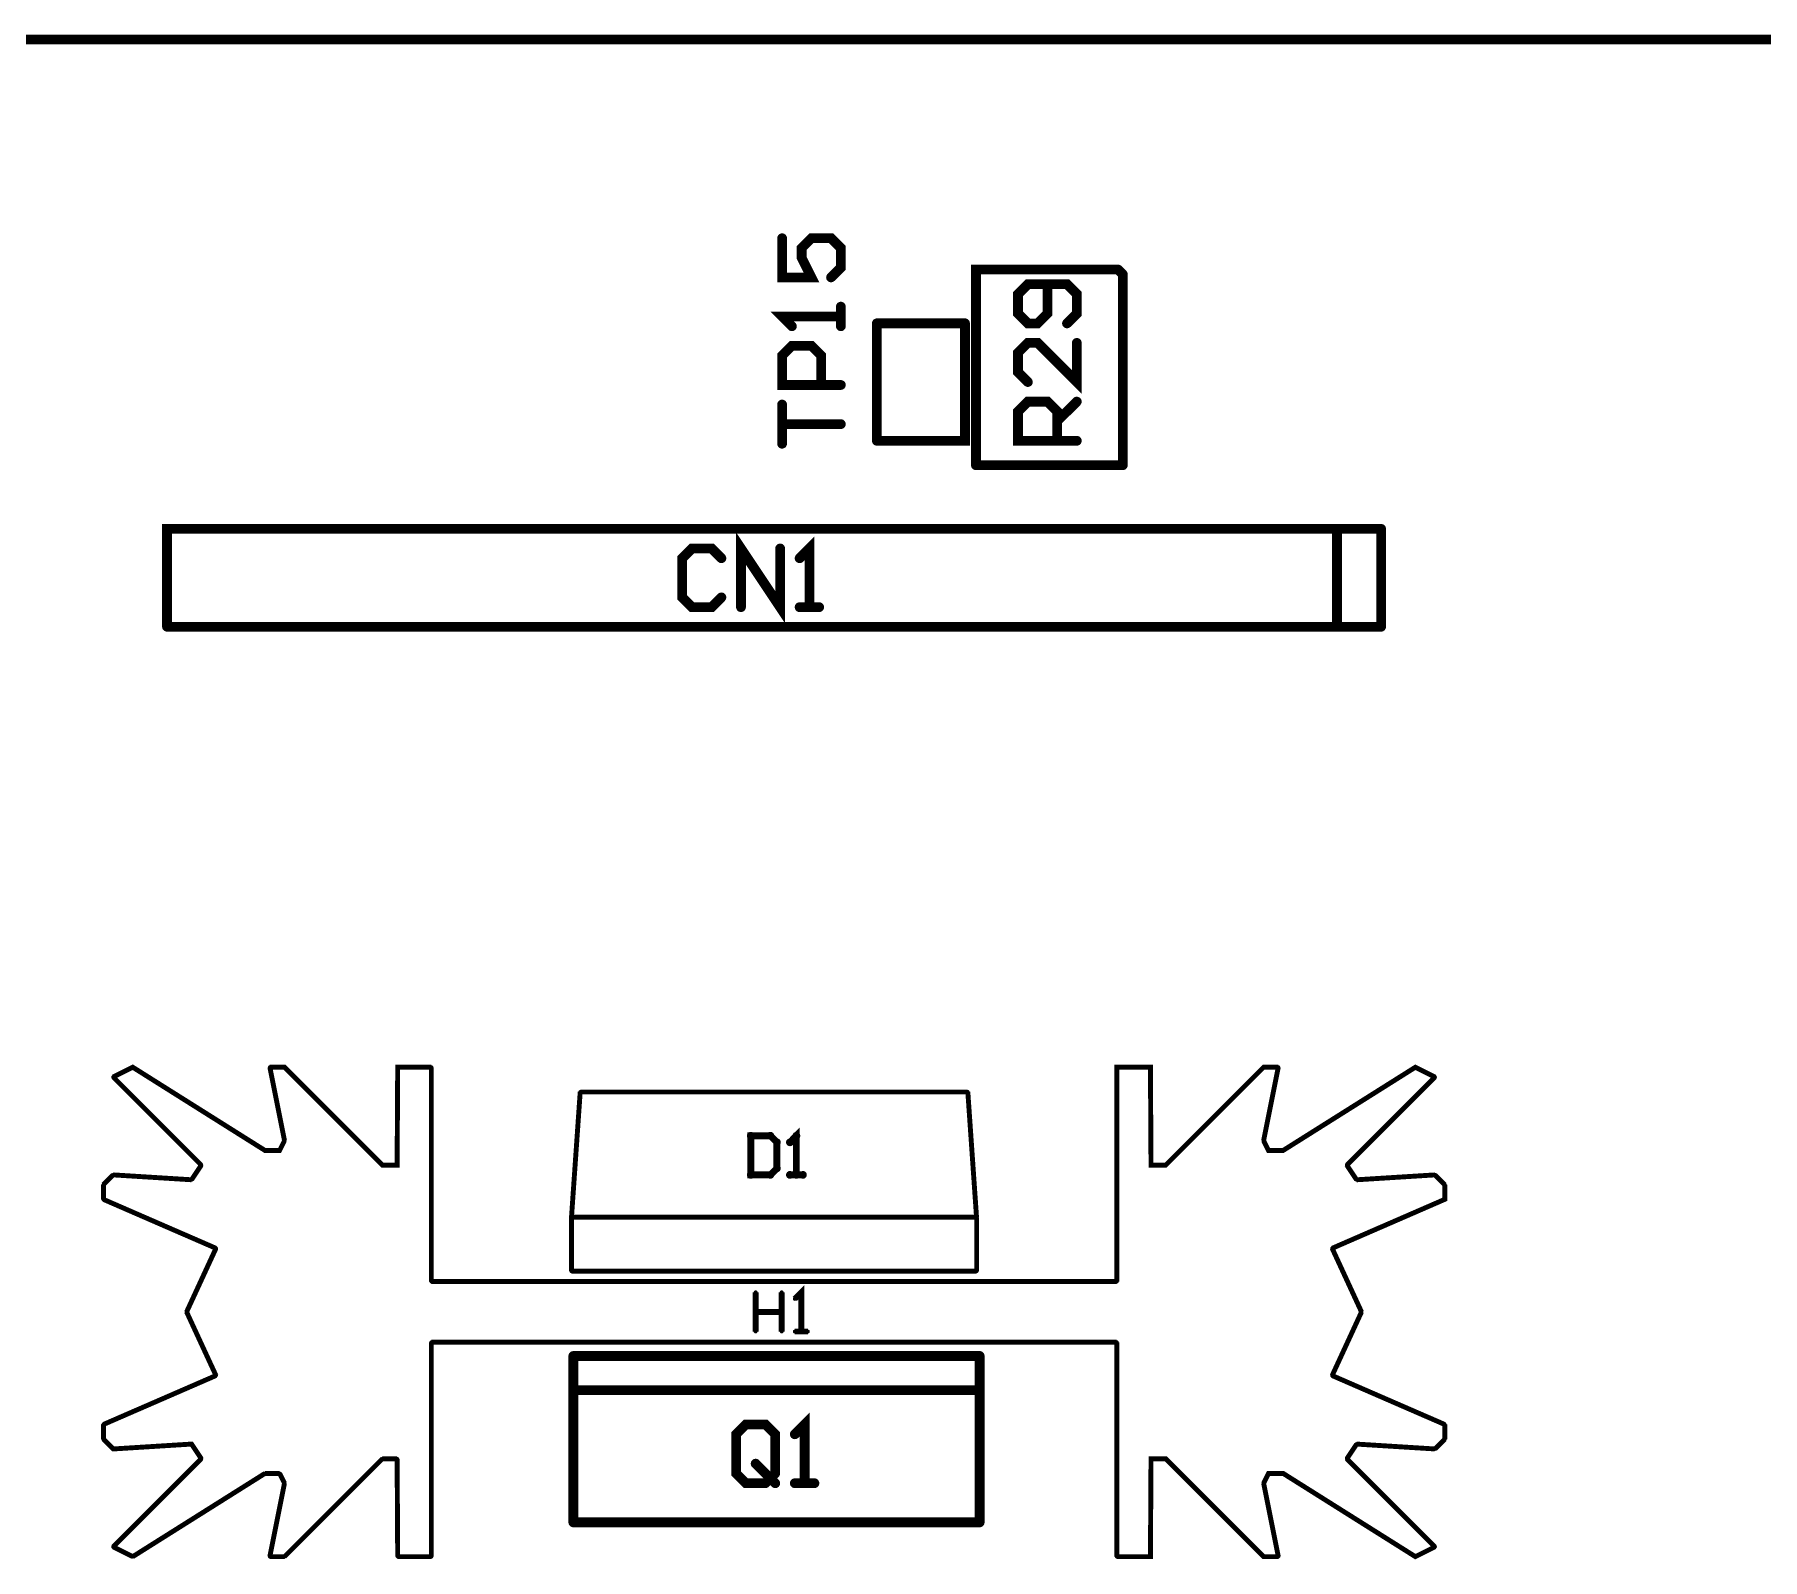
# Model space of a CAD drawing. Extents: x -4.2 to 14.8, y -3.5 to 8.8.
# Drawn here: x 0.003009 to 0.004773, y 0.005647 to 0.007205 of the extents above; entities that cross this region are included whole.
import ezdxf

# ---------------------------------------------------------------- set-up
doc = ezdxf.new("R2010")
doc.units = 0
doc.layers.add('2D_LINE_00', color=1, linetype='CONTINUOUS')

# ---------------------------------------------------------------- blocks, each defined once
blk = doc.blocks.new('SMOOTH_0$00001')
at = {"const_width": 0.00000499}
blk.add_lwpolyline([(-0.0000025, 0, 1), (0.0000025, 0, 1)], format="xyb", close=True, dxfattribs=at)
blk = doc.blocks.new('DRAWING_78')
at = {"layer": '2D_LINE_00', "const_width": 0.00001}
blk.add_lwpolyline([(0, 0), (0, 0.00017)], dxfattribs=at)
at = {"layer": '2D_LINE_00'}
for p in [(0, 0.00017), (0, 0)]:
    blk.add_blockref('SMOOTH_0$00001', p, dxfattribs=at)
blk = doc.blocks.new('DRAWING_79')
at = {"layer": '2D_LINE_00', "const_width": 0.00001}
blk.add_lwpolyline([(0, 0), (0.000415, 0)], dxfattribs=at)
at = {"layer": '2D_LINE_00'}
for p in [(0, 0), (0.000415, 0)]:
    blk.add_blockref('SMOOTH_0$00001', p, dxfattribs=at)
blk = doc.blocks.new('DRAWING_80')
at = {"layer": '2D_LINE_00', "const_width": 0.00001}
blk.add_lwpolyline([(0, 0), (0, 0.00017)], dxfattribs=at)
at = {"layer": '2D_LINE_00'}
for p in [(0, 0.00017), (0, 0)]:
    blk.add_blockref('SMOOTH_0$00001', p, dxfattribs=at)
blk = doc.blocks.new('DRAWING_81')
at = {"layer": '2D_LINE_00', "const_width": 0.00001}
blk.add_lwpolyline([(0, 0), (0.000415, 0)], dxfattribs=at)
at = {"layer": '2D_LINE_00'}
for p in [(0, 0), (0.000415, 0)]:
    blk.add_blockref('SMOOTH_0$00001', p, dxfattribs=at)
blk = doc.blocks.new('DRAWING_82')
at = {"layer": '2D_LINE_00', "const_width": 0.00001}
blk.add_lwpolyline([(0, 0), (0.000415, 0)], dxfattribs=at)
at = {"layer": '2D_LINE_00'}
for p in [(0, 0), (0.000415, 0)]:
    blk.add_blockref('SMOOTH_0$00001', p, dxfattribs=at)
blk = doc.blocks.new('DRAWING_125')
at = {"layer": '2D_LINE_00', "const_width": 0.00001}
blk.add_lwpolyline([(0, 0), (0, 0.0001)], dxfattribs=at)
at = {"layer": '2D_LINE_00'}
for p in [(0, 0.0001), (0, 0)]:
    blk.add_blockref('SMOOTH_0$00001', p, dxfattribs=at)
blk = doc.blocks.new('DRAWING_126')
at = {"layer": '2D_LINE_00', "const_width": 0.00001}
blk.add_lwpolyline([(0, 0), (0.00124, 0)], dxfattribs=at)
at = {"layer": '2D_LINE_00'}
for p in [(0, 0), (0.00124, 0)]:
    blk.add_blockref('SMOOTH_0$00001', p, dxfattribs=at)
blk = doc.blocks.new('DRAWING_127')
at = {"layer": '2D_LINE_00', "const_width": 0.00001}
blk.add_lwpolyline([(0, 0), (0, 0.0001), (0.00124, 0.0001)], dxfattribs=at)
at = {"layer": '2D_LINE_00'}
for p in [(0, 0.0001), (0.00124, 0.0001), (0, 0)]:
    blk.add_blockref('SMOOTH_0$00001', p, dxfattribs=at)
blk = doc.blocks.new('DRAWING_128')
at = {"layer": '2D_LINE_00', "const_width": 0.00001}
blk.add_lwpolyline([(0, 0), (0, 0.0001)], dxfattribs=at)
at = {"layer": '2D_LINE_00'}
for p in [(0, 0.0001), (0, 0)]:
    blk.add_blockref('SMOOTH_0$00001', p, dxfattribs=at)
blk = doc.blocks.new('DRAWING_225')
at = {"layer": '2D_LINE_00', "const_width": 0.00001}
blk.add_lwpolyline([(0, 0), (0.000005, -0.000005)], dxfattribs=at)
at = {"layer": '2D_LINE_00'}
for p in [(0, 0), (0.000005, -0.000005)]:
    blk.add_blockref('SMOOTH_0$00001', p, dxfattribs=at)
blk = doc.blocks.new('DRAWING_226')
at = {"layer": '2D_LINE_00', "const_width": 0.00001}
blk.add_lwpolyline([(0, 0), (0, 0.000195)], dxfattribs=at)
at = {"layer": '2D_LINE_00'}
for p in [(0, 0.000195), (0, 0)]:
    blk.add_blockref('SMOOTH_0$00001', p, dxfattribs=at)
blk = doc.blocks.new('DRAWING_227')
at = {"layer": '2D_LINE_00', "const_width": 0.00001}
blk.add_lwpolyline([(0, 0), (0.00015, 0)], dxfattribs=at)
at = {"layer": '2D_LINE_00'}
for p in [(0, 0), (0.00015, 0)]:
    blk.add_blockref('SMOOTH_0$00001', p, dxfattribs=at)
blk = doc.blocks.new('DRAWING_228')
at = {"layer": '2D_LINE_00', "const_width": 0.00001}
blk.add_lwpolyline([(0, 0), (0, 0.0002), (0.000145, 0.0002)], dxfattribs=at)
at = {"layer": '2D_LINE_00'}
for p in [(0, 0.0002), (0.000145, 0.0002), (0, 0)]:
    blk.add_blockref('SMOOTH_0$00001', p, dxfattribs=at)
blk = doc.blocks.new('DRAWING_293')
at = {"layer": '2D_LINE_00', "const_width": 0.00001}
blk.add_lwpolyline([(0, 0), (0, 0.00012)], dxfattribs=at)
at = {"layer": '2D_LINE_00'}
for p in [(0, 0.00012), (0, 0)]:
    blk.add_blockref('SMOOTH_0$00001', p, dxfattribs=at)
blk = doc.blocks.new('DRAWING_294')
at = {"layer": '2D_LINE_00', "const_width": 0.00001}
blk.add_lwpolyline([(0, 0), (0.00009, 0), (0.00009, 0.00012)], dxfattribs=at)
at = {"layer": '2D_LINE_00'}
for p in [(0.00009, 0.00012), (0, 0), (0.00009, 0)]:
    blk.add_blockref('SMOOTH_0$00001', p, dxfattribs=at)
blk = doc.blocks.new('DRAWING_295')
at = {"layer": '2D_LINE_00', "const_width": 0.00001}
blk.add_lwpolyline([(0, 0), (0.00009, 0)], dxfattribs=at)
at = {"layer": '2D_LINE_00'}
for p in [(0, 0), (0.00009, 0)]:
    blk.add_blockref('SMOOTH_0$00001', p, dxfattribs=at)
blk = doc.blocks.new('DRAWING_309')
at = {"layer": '2D_LINE_00', "const_width": 0.00001}
blk.add_lwpolyline([(0, 0), (0.01123, 0)], dxfattribs=at)
blk = doc.blocks.new('DRAWING_352')
at = {"layer": '2D_LINE_00', "const_width": 0.00001}
blk.add_lwpolyline([(0, 0), (0, 0.00004), (-0.00001, 0.00005), (-0.00003, 0.00005), (-0.00004, 0.00004), (-0.00004, 0), (-0.00003, -0.00001), (-0.00001, -0.00001)], dxfattribs=at)
at = {"layer": '2D_LINE_00'}
for p in [(-0.00003, 0.00005), (-0.00001, 0.00005), (-0.00004, 0.00004), (0, 0.00004), (-0.00004, 0), (0, 0), (-0.00003, -0.00001), (-0.00001, -0.00001)]:
    blk.add_blockref('SMOOTH_0$00001', p, dxfattribs=at)
blk = doc.blocks.new('DRAWING_353')
at = {"layer": '2D_LINE_00', "const_width": 0.00001}
blk.add_lwpolyline([(0, 0), (0.00002, -0.00002)], dxfattribs=at)
at = {"layer": '2D_LINE_00'}
for p in [(0, 0), (0.00002, -0.00002)]:
    blk.add_blockref('SMOOTH_0$00001', p, dxfattribs=at)
blk = doc.blocks.new('DRAWING_354')
at = {"layer": '2D_LINE_00', "const_width": 0.00001}
blk.add_lwpolyline([(0, 0), (0.00001, 0.00001)], dxfattribs=at)
at = {"layer": '2D_LINE_00'}
for p in [(0, 0), (0.00001, 0.00001)]:
    blk.add_blockref('SMOOTH_0$00001', p, dxfattribs=at)
blk = doc.blocks.new('DRAWING_355')
at = {"layer": '2D_LINE_00', "const_width": 0.00001}
blk.add_lwpolyline([(0, 0), (0.00002, 0), (0.00001, 0), (0.00001, 0.00006), (0, 0.00005)], dxfattribs=at)
at = {"layer": '2D_LINE_00'}
for p in [(0, 0.00005), (0.00001, 0.00006), (0, 0), (0.00001, 0), (0.00002, 0)]:
    blk.add_blockref('SMOOTH_0$00001', p, dxfattribs=at)
blk = doc.blocks.new('DRAWING_391')
at = {"layer": '2D_LINE_00', "const_width": 0.00001}
blk.add_lwpolyline([(0, 0), (-0.00001, 0.00001), (-0.00003, 0.00001), (-0.00004, 0), (-0.00004, -0.00004), (-0.00003, -0.00005), (-0.00001, -0.00005), (0, -0.00004)], dxfattribs=at)
at = {"layer": '2D_LINE_00'}
for p in [(-0.00004, 0), (-0.00003, 0.00001), (-0.00001, 0.00001), (0, 0), (-0.00004, -0.00004), (0, -0.00004), (-0.00003, -0.00005), (-0.00001, -0.00005)]:
    blk.add_blockref('SMOOTH_0$00001', p, dxfattribs=at)
blk = doc.blocks.new('DRAWING_392')
at = {"layer": '2D_LINE_00', "const_width": 0.00001}
blk.add_lwpolyline([(0, 0), (0, 0.00006), (0.00004, 0), (0.00004, 0.00006)], dxfattribs=at)
at = {"layer": '2D_LINE_00'}
for p in [(0, 0.00006), (0.00004, 0.00006), (0, 0), (0.00004, 0)]:
    blk.add_blockref('SMOOTH_0$00001', p, dxfattribs=at)
blk = doc.blocks.new('DRAWING_393')
at = {"layer": '2D_LINE_00', "const_width": 0.00001}
blk.add_lwpolyline([(0, 0), (0.00002, 0), (0.00001, 0), (0.00001, 0.00006), (0, 0.00005)], dxfattribs=at)
at = {"layer": '2D_LINE_00'}
for p in [(0, 0.00005), (0.00001, 0.00006), (0, 0), (0.00001, 0), (0.00002, 0)]:
    blk.add_blockref('SMOOTH_0$00001', p, dxfattribs=at)
blk = doc.blocks.new('DRAWING_473')
at = {"layer": '2D_LINE_00', "const_width": 0.00001}
blk.add_lwpolyline([(0, 0), (-0.00006, 0), (-0.00006, 0.00003), (-0.00005, 0.00004), (-0.00003, 0.00004), (-0.00002, 0.00003), (-0.00002, 0)], dxfattribs=at)
at = {"layer": '2D_LINE_00'}
for p in [(-0.00005, 0.00004), (-0.00003, 0.00004), (-0.00006, 0.00003), (-0.00002, 0.00003), (-0.00006, 0), (-0.00002, 0), (0, 0)]:
    blk.add_blockref('SMOOTH_0$00001', p, dxfattribs=at)
blk = doc.blocks.new('DRAWING_474')
at = {"layer": '2D_LINE_00', "const_width": 0.00001}
blk.add_lwpolyline([(0, 0), (0.00002, 0.00002)], dxfattribs=at)
at = {"layer": '2D_LINE_00'}
for p in [(0.00002, 0.00002), (0, 0)]:
    blk.add_blockref('SMOOTH_0$00001', p, dxfattribs=at)
blk = doc.blocks.new('DRAWING_475')
at = {"layer": '2D_LINE_00', "const_width": 0.00001}
blk.add_lwpolyline([(0, 0), (0, -0.00004), (-0.00004, 0), (-0.00005, 0), (-0.00006, -0.00001), (-0.00006, -0.00003), (-0.00005, -0.00004)], dxfattribs=at)
at = {"layer": '2D_LINE_00'}
for p in [(-0.00005, 0), (-0.00004, 0), (0, 0), (-0.00006, -0.00001), (-0.00006, -0.00003), (-0.00005, -0.00004), (0, -0.00004)]:
    blk.add_blockref('SMOOTH_0$00001', p, dxfattribs=at)
blk = doc.blocks.new('DRAWING_476')
at = {"layer": '2D_LINE_00', "const_width": 0.00001}
blk.add_lwpolyline([(0, 0), (0.00001, 0.00001), (0.00001, 0.00003), (0, 0.00004), (-0.00004, 0.00004), (-0.00005, 0.00003), (-0.00005, 0.00001), (-0.00004, 0), (-0.00003, 0), (-0.00002, 0.00001), (-0.00002, 0.00004)], dxfattribs=at)
at = {"layer": '2D_LINE_00'}
for p in [(-0.00004, 0.00004), (-0.00002, 0.00004), (0, 0.00004), (-0.00005, 0.00003), (0.00001, 0.00003), (-0.00005, 0.00001), (-0.00004, 0), (-0.00003, 0), (-0.00002, 0.00001), (0, 0), (0.00001, 0.00001)]:
    blk.add_blockref('SMOOTH_0$00001', p, dxfattribs=at)
blk = doc.blocks.new('DRAWING_536')
at = {"layer": '2D_LINE_00', "const_width": 0.00001}
blk.add_lwpolyline([(0, 0), (0, 0.00004), (0, 0.00002), (0.00006, 0.00002)], dxfattribs=at)
at = {"layer": '2D_LINE_00'}
for p in [(0, 0.00004), (0, 0.00002), (0.00006, 0.00002), (0, 0)]:
    blk.add_blockref('SMOOTH_0$00001', p, dxfattribs=at)
blk = doc.blocks.new('DRAWING_537')
at = {"layer": '2D_LINE_00', "const_width": 0.00001}
blk.add_lwpolyline([(0, 0), (-0.00006, 0), (-0.00006, 0.00003), (-0.00005, 0.00004), (-0.00003, 0.00004), (-0.00002, 0.00003), (-0.00002, 0)], dxfattribs=at)
at = {"layer": '2D_LINE_00'}
for p in [(-0.00005, 0.00004), (-0.00003, 0.00004), (-0.00006, 0.00003), (-0.00002, 0.00003), (-0.00006, 0), (-0.00002, 0), (0, 0)]:
    blk.add_blockref('SMOOTH_0$00001', p, dxfattribs=at)
blk = doc.blocks.new('DRAWING_538')
at = {"layer": '2D_LINE_00', "const_width": 0.00001}
blk.add_lwpolyline([(0, 0), (0, 0.00002), (0, 0.00001), (-0.00006, 0.00001), (-0.00005, 0)], dxfattribs=at)
at = {"layer": '2D_LINE_00'}
for p in [(0, 0.00002), (-0.00006, 0.00001), (-0.00005, 0), (0, 0.00001), (0, 0)]:
    blk.add_blockref('SMOOTH_0$00001', p, dxfattribs=at)
blk = doc.blocks.new('DRAWING_539')
at = {"layer": '2D_LINE_00', "const_width": 0.00001}
blk.add_lwpolyline([(0, 0), (0, -0.00004), (0.00003, -0.00004), (0.00002, -0.00002), (0.00002, -0.00001), (0.00003, 0), (0.00005, 0), (0.00006, -0.00001), (0.00006, -0.00003), (0.00005, -0.00004)], dxfattribs=at)
at = {"layer": '2D_LINE_00'}
for p in [(0, 0), (0.00003, 0), (0.00005, 0), (0.00002, -0.00001), (0.00002, -0.00002), (0.00006, -0.00001), (0, -0.00004), (0.00003, -0.00004), (0.00005, -0.00004), (0.00006, -0.00003)]:
    blk.add_blockref('SMOOTH_0$00001', p, dxfattribs=at)
blk = doc.blocks.new('SMOOTH_0$000007874')
at = {"const_width": 0.00000394}
blk.add_lwpolyline([(-0.000002, 0, 1), (0.000002, 0, 1)], format="xyb", close=True, dxfattribs=at)
blk = doc.blocks.new('DRAWING_584')
at = {"layer": '2D_LINE_00', "const_width": 0.00000701}
blk.add_lwpolyline([(0, 0), (0, -0.00004), (0.00002, -0.00004), (0.0000267, -0.0000333), (0.0000267, -0.0000067), (0.00002, 0), (0, 0)], dxfattribs=at)
at = {"layer": '2D_LINE_00'}
for p in [(0, 0), (0, 0), (0.00002, 0), (0.0000267, -0.0000067), (0.0000267, -0.0000333), (0, -0.00004), (0.00002, -0.00004)]:
    blk.add_blockref('SMOOTH_0$000007874', p, dxfattribs=at)
blk = doc.blocks.new('DRAWING_585')
at = {"layer": '2D_LINE_00', "const_width": 0.00000701}
blk.add_lwpolyline([(0, 0), (0.0000133, 0), (0.0000066, 0), (0.0000066, 0.00004), (0, 0.0000333)], dxfattribs=at)
at = {"layer": '2D_LINE_00'}
for p in [(0, 0.0000333), (0.0000066, 0.00004), (0, 0), (0.0000066, 0), (0.0000133, 0)]:
    blk.add_blockref('SMOOTH_0$000007874', p, dxfattribs=at)
blk = doc.blocks.new('SMOOTH_0$000003937')
at = {"const_width": 0.00000197}
blk.add_lwpolyline([(-0.000001, 0, 1), (0.000001, 0, 1)], format="xyb", close=True, dxfattribs=at)
blk = doc.blocks.new('DRAWING_1243')
at = {"layer": '2D_LINE_00', "const_width": 0.00000601}
blk.add_lwpolyline([(0, 0), (0, -0.00004), (0, -0.00002), (0.0000266, -0.00002), (0.0000266, 0), (0.0000266, -0.00004)], dxfattribs=at)
at = {"layer": '2D_LINE_00'}
for p in [(0, 0), (0.0000266, 0), (0, -0.00002), (0.0000266, -0.00002), (0, -0.00004), (0.0000266, -0.00004)]:
    blk.add_blockref('SMOOTH_0$000003937', p, dxfattribs=at)
blk = doc.blocks.new('DRAWING_1244')
at = {"layer": '2D_LINE_00', "const_width": 0.00000601}
blk.add_lwpolyline([(0, 0), (0.0000133, 0), (0.0000067, 0), (0.0000067, 0.00004), (0, 0.0000333)], dxfattribs=at)
at = {"layer": '2D_LINE_00'}
for p in [(0.0000067, 0.00004), (0, 0.0000333), (0, 0), (0.0000067, 0), (0.0000133, 0)]:
    blk.add_blockref('SMOOTH_0$000003937', p, dxfattribs=at)
blk = doc.blocks.new('DRAWING_1811')
at = {"layer": '2D_LINE_00', "const_width": 0.00000501}
blk.add_lwpolyline([(0, 0), (0.00001, 0.000015)], dxfattribs=at)
at = {"layer": '2D_LINE_00'}
for p in [(0, 0), (0.00001, 0.000015)]:
    blk.add_blockref('SMOOTH_0$000003937', p, dxfattribs=at)
blk = doc.blocks.new('DRAWING_1812')
at = {"layer": '2D_LINE_00', "const_width": 0.00000501}
blk.add_lwpolyline([(0, 0), (0.00008, -0.000005)], dxfattribs=at)
at = {"layer": '2D_LINE_00'}
for p in [(0, 0), (0.00008, -0.000005)]:
    blk.add_blockref('SMOOTH_0$000003937', p, dxfattribs=at)
blk = doc.blocks.new('DRAWING_1813')
at = {"layer": '2D_LINE_00', "const_width": 0.00000501}
blk.add_lwpolyline([(0, 0), (0.00001, 0.00001)], dxfattribs=at)
at = {"layer": '2D_LINE_00'}
for p in [(0, 0), (0.00001, 0.00001)]:
    blk.add_blockref('SMOOTH_0$000003937', p, dxfattribs=at)
blk = doc.blocks.new('DRAWING_1814')
at = {"layer": '2D_LINE_00', "const_width": 0.00000501}
blk.add_lwpolyline([(0, 0), (0, 0.000015)], dxfattribs=at)
at = {"layer": '2D_LINE_00'}
for p in [(0, 0.000015), (0, 0)]:
    blk.add_blockref('SMOOTH_0$000003937', p, dxfattribs=at)
blk = doc.blocks.new('DRAWING_1815')
at = {"layer": '2D_LINE_00', "const_width": 0.00000501}
blk.add_lwpolyline([(0, 0), (0.000115, -0.00005)], dxfattribs=at)
at = {"layer": '2D_LINE_00'}
for p in [(0, 0), (0.000115, -0.00005)]:
    blk.add_blockref('SMOOTH_0$000003937', p, dxfattribs=at)
blk = doc.blocks.new('DRAWING_1816')
at = {"layer": '2D_LINE_00', "const_width": 0.00000501}
blk.add_lwpolyline([(0, 0), (0.00003, 0.000065)], dxfattribs=at)
at = {"layer": '2D_LINE_00'}
for p in [(0.00003, 0.000065), (0, 0)]:
    blk.add_blockref('SMOOTH_0$000003937', p, dxfattribs=at)
blk = doc.blocks.new('DRAWING_1817')
at = {"layer": '2D_LINE_00', "const_width": 0.00000501}
blk.add_lwpolyline([(0, 0), (0.00003, 0.000065)], dxfattribs=at)
at = {"layer": '2D_LINE_00'}
for p in [(0.00003, 0.000065), (0, 0)]:
    blk.add_blockref('SMOOTH_0$000003937', p, dxfattribs=at)
blk = doc.blocks.new('DRAWING_1818')
at = {"layer": '2D_LINE_00', "const_width": 0.00000501}
blk.add_lwpolyline([(0, 0), (0.000115, -0.00005)], dxfattribs=at)
at = {"layer": '2D_LINE_00'}
for p in [(0, 0), (0.000115, -0.00005)]:
    blk.add_blockref('SMOOTH_0$000003937', p, dxfattribs=at)
blk = doc.blocks.new('DRAWING_1819')
at = {"layer": '2D_LINE_00', "const_width": 0.00000501}
blk.add_lwpolyline([(0, 0), (0, 0.000015)], dxfattribs=at)
at = {"layer": '2D_LINE_00'}
for p in [(0, 0.000015), (0, 0)]:
    blk.add_blockref('SMOOTH_0$000003937', p, dxfattribs=at)
blk = doc.blocks.new('DRAWING_1820')
at = {"layer": '2D_LINE_00', "const_width": 0.00000501}
blk.add_lwpolyline([(0, 0), (0.00001, 0.00001)], dxfattribs=at)
at = {"layer": '2D_LINE_00'}
for p in [(0, 0), (0.00001, 0.00001)]:
    blk.add_blockref('SMOOTH_0$000003937', p, dxfattribs=at)
blk = doc.blocks.new('DRAWING_1821')
at = {"layer": '2D_LINE_00', "const_width": 0.00000501}
blk.add_lwpolyline([(0, 0), (0.00008, -0.000005)], dxfattribs=at)
at = {"layer": '2D_LINE_00'}
for p in [(0, 0), (0.00008, -0.000005)]:
    blk.add_blockref('SMOOTH_0$000003937', p, dxfattribs=at)
blk = doc.blocks.new('DRAWING_1822')
at = {"layer": '2D_LINE_00', "const_width": 0.00000501}
blk.add_lwpolyline([(0, 0), (0.00001, 0.000015)], dxfattribs=at)
at = {"layer": '2D_LINE_00'}
for p in [(0, 0), (0.00001, 0.000015)]:
    blk.add_blockref('SMOOTH_0$000003937', p, dxfattribs=at)
blk = doc.blocks.new('DRAWING_1823')
at = {"layer": '2D_LINE_00', "const_width": 0.00000501}
blk.add_lwpolyline([(0, 0), (0.00003, -0.000065)], dxfattribs=at)
at = {"layer": '2D_LINE_00'}
for p in [(0, 0), (0.00003, -0.000065)]:
    blk.add_blockref('SMOOTH_0$000003937', p, dxfattribs=at)
blk = doc.blocks.new('DRAWING_1824')
at = {"layer": '2D_LINE_00', "const_width": 0.00000501}
blk.add_lwpolyline([(0, 0), (0.000115, 0.00005)], dxfattribs=at)
at = {"layer": '2D_LINE_00'}
for p in [(0.000115, 0.00005), (0, 0)]:
    blk.add_blockref('SMOOTH_0$000003937', p, dxfattribs=at)
blk = doc.blocks.new('DRAWING_1825')
at = {"layer": '2D_LINE_00', "const_width": 0.00000501}
blk.add_lwpolyline([(0, 0), (0, 0.000015)], dxfattribs=at)
at = {"layer": '2D_LINE_00'}
for p in [(0, 0.000015), (0, 0)]:
    blk.add_blockref('SMOOTH_0$000003937', p, dxfattribs=at)
blk = doc.blocks.new('DRAWING_1826')
at = {"layer": '2D_LINE_00', "const_width": 0.00000501}
blk.add_lwpolyline([(0, 0), (0.00001, -0.00001), (0.00009, -0.000005), (0.0001, -0.00002)], dxfattribs=at)
at = {"layer": '2D_LINE_00'}
for p in [(0, 0), (0.00001, -0.00001), (0.00009, -0.000005), (0.0001, -0.00002)]:
    blk.add_blockref('SMOOTH_0$000003937', p, dxfattribs=at)
blk = doc.blocks.new('DRAWING_1827')
at = {"layer": '2D_LINE_00', "const_width": 0.00000501}
blk.add_lwpolyline([(0, 0), (0.00003, -0.000065)], dxfattribs=at)
at = {"layer": '2D_LINE_00'}
for p in [(0, 0), (0.00003, -0.000065)]:
    blk.add_blockref('SMOOTH_0$000003937', p, dxfattribs=at)
blk = doc.blocks.new('DRAWING_1828')
at = {"layer": '2D_LINE_00', "const_width": 0.00000501}
blk.add_lwpolyline([(0, 0), (0.000115, 0.00005), (0.000115, 0.000065)], dxfattribs=at)
at = {"layer": '2D_LINE_00'}
for p in [(0.000115, 0.000065), (0.000115, 0.00005), (0, 0)]:
    blk.add_blockref('SMOOTH_0$000003937', p, dxfattribs=at)
blk = doc.blocks.new('DRAWING_1829')
at = {"layer": '2D_LINE_00', "const_width": 0.00000501}
blk.add_lwpolyline([(0, 0), (0.00001, -0.00001)], dxfattribs=at)
at = {"layer": '2D_LINE_00'}
for p in [(0, 0), (0.00001, -0.00001)]:
    blk.add_blockref('SMOOTH_0$000003937', p, dxfattribs=at)
blk = doc.blocks.new('DRAWING_1830')
at = {"layer": '2D_LINE_00', "const_width": 0.00000501}
blk.add_lwpolyline([(0, 0), (0.00008, 0.000005)], dxfattribs=at)
at = {"layer": '2D_LINE_00'}
for p in [(0, 0), (0.00008, 0.000005)]:
    blk.add_blockref('SMOOTH_0$000003937', p, dxfattribs=at)
blk = doc.blocks.new('DRAWING_1831')
at = {"layer": '2D_LINE_00', "const_width": 0.00000501}
blk.add_lwpolyline([(0, 0), (0.00001, -0.000015)], dxfattribs=at)
at = {"layer": '2D_LINE_00'}
for p in [(0, 0), (0.00001, -0.000015)]:
    blk.add_blockref('SMOOTH_0$000003937', p, dxfattribs=at)
blk = doc.blocks.new('DRAWING_1832')
at = {"layer": '2D_LINE_00', "const_width": 0.00000501}
blk.add_lwpolyline([(0, 0), (0.00009, -0.00009)], dxfattribs=at)
at = {"layer": '2D_LINE_00'}
for p in [(0, 0), (0.00009, -0.00009)]:
    blk.add_blockref('SMOOTH_0$000003937', p, dxfattribs=at)
blk = doc.blocks.new('DRAWING_1833')
at = {"layer": '2D_LINE_00', "const_width": 0.00000501}
blk.add_lwpolyline([(0, 0), (0.00002, 0.00001), (0.000155, -0.000075), (0.00017, -0.000075), (0.000175, -0.000065)], dxfattribs=at)
at = {"layer": '2D_LINE_00'}
for p in [(0, 0), (0.00002, 0.00001), (0.000175, -0.000065), (0.000155, -0.000075), (0.00017, -0.000075)]:
    blk.add_blockref('SMOOTH_0$000003937', p, dxfattribs=at)
blk = doc.blocks.new('DRAWING_1834')
at = {"layer": '2D_LINE_00', "const_width": 0.00000501}
blk.add_lwpolyline([(0, 0), (0.000015, -0.000075)], dxfattribs=at)
at = {"layer": '2D_LINE_00'}
for p in [(0, 0), (0.000015, -0.000075)]:
    blk.add_blockref('SMOOTH_0$000003937', p, dxfattribs=at)
blk = doc.blocks.new('DRAWING_1835')
at = {"layer": '2D_LINE_00', "const_width": 0.00000501}
blk.add_lwpolyline([(0, 0), (0.000015, 0), (0.000115, -0.0001), (0.00013, -0.0001), (0.0001306, 0), (0.000165, 0)], dxfattribs=at)
at = {"layer": '2D_LINE_00'}
for p in [(0, 0), (0.000015, 0), (0.0001306, 0), (0.000165, 0), (0.000115, -0.0001), (0.00013, -0.0001)]:
    blk.add_blockref('SMOOTH_0$000003937', p, dxfattribs=at)
blk = doc.blocks.new('DRAWING_1836')
at = {"layer": '2D_LINE_00', "const_width": 0.00000501}
blk.add_lwpolyline([(0, 0), (0, 0.000219)], dxfattribs=at)
at = {"layer": '2D_LINE_00'}
for p in [(0, 0.000219), (0, 0)]:
    blk.add_blockref('SMOOTH_0$000003937', p, dxfattribs=at)
blk = doc.blocks.new('DRAWING_1837')
at = {"layer": '2D_LINE_00', "const_width": 0.00000501}
blk.add_lwpolyline([(0, 0), (0.0007, 0)], dxfattribs=at)
at = {"layer": '2D_LINE_00'}
for p in [(0, 0), (0.0007, 0)]:
    blk.add_blockref('SMOOTH_0$000003937', p, dxfattribs=at)
blk = doc.blocks.new('DRAWING_1838')
at = {"layer": '2D_LINE_00', "const_width": 0.00000501}
blk.add_lwpolyline([(0, 0), (0.0007, 0)], dxfattribs=at)
at = {"layer": '2D_LINE_00'}
for p in [(0, 0), (0.0007, 0)]:
    blk.add_blockref('SMOOTH_0$000003937', p, dxfattribs=at)
blk = doc.blocks.new('DRAWING_1839')
at = {"layer": '2D_LINE_00', "const_width": 0.00000501}
blk.add_lwpolyline([(0, 0), (0, 0.000219)], dxfattribs=at)
at = {"layer": '2D_LINE_00'}
for p in [(0, 0.000219), (0, 0)]:
    blk.add_blockref('SMOOTH_0$000003937', p, dxfattribs=at)
blk = doc.blocks.new('DRAWING_1840')
at = {"layer": '2D_LINE_00', "const_width": 0.00000501}
blk.add_lwpolyline([(0, 0), (0.0000344, 0), (0.000035, 0.0001), (0.00005, 0.0001), (0.00015, 0), (0.000165, 0)], dxfattribs=at)
at = {"layer": '2D_LINE_00'}
for p in [(0.000035, 0.0001), (0.00005, 0.0001), (0, 0), (0.0000344, 0), (0.00015, 0), (0.000165, 0)]:
    blk.add_blockref('SMOOTH_0$000003937', p, dxfattribs=at)
blk = doc.blocks.new('DRAWING_1841')
at = {"layer": '2D_LINE_00', "const_width": 0.00000501}
blk.add_lwpolyline([(0, 0), (0.000015, -0.000075)], dxfattribs=at)
at = {"layer": '2D_LINE_00'}
for p in [(0, 0), (0.000015, -0.000075)]:
    blk.add_blockref('SMOOTH_0$000003937', p, dxfattribs=at)
blk = doc.blocks.new('DRAWING_1842')
at = {"layer": '2D_LINE_00', "const_width": 0.00000501}
blk.add_lwpolyline([(0, 0), (0.000005, 0.00001), (0.00002, 0.00001), (0.000155, -0.000075), (0.000175, -0.000065)], dxfattribs=at)
at = {"layer": '2D_LINE_00'}
for p in [(0, 0), (0.000005, 0.00001), (0.00002, 0.00001), (0.000175, -0.000065), (0.000155, -0.000075)]:
    blk.add_blockref('SMOOTH_0$000003937', p, dxfattribs=at)
blk = doc.blocks.new('DRAWING_1843')
at = {"layer": '2D_LINE_00', "const_width": 0.00000501}
blk.add_lwpolyline([(0, 0), (0.00009, -0.00009)], dxfattribs=at)
at = {"layer": '2D_LINE_00'}
for p in [(0, 0), (0.00009, -0.00009)]:
    blk.add_blockref('SMOOTH_0$000003937', p, dxfattribs=at)
blk = doc.blocks.new('DRAWING_1844')
at = {"layer": '2D_LINE_00', "const_width": 0.00000501}
blk.add_lwpolyline([(0, 0), (0, 0.000219)], dxfattribs=at)
at = {"layer": '2D_LINE_00'}
for p in [(0, 0.000219), (0, 0)]:
    blk.add_blockref('SMOOTH_0$000003937', p, dxfattribs=at)
blk = doc.blocks.new('DRAWING_1845')
at = {"layer": '2D_LINE_00', "const_width": 0.00000501}
blk.add_lwpolyline([(0, 0), (0.0000344, 0)], dxfattribs=at)
at = {"layer": '2D_LINE_00'}
for p in [(0, 0), (0.0000344, 0)]:
    blk.add_blockref('SMOOTH_0$000003937', p, dxfattribs=at)
blk = doc.blocks.new('DRAWING_1846')
at = {"layer": '2D_LINE_00', "const_width": 0.00000501}
blk.add_lwpolyline([(0, 0), (0.0000006, -0.0001)], dxfattribs=at)
at = {"layer": '2D_LINE_00'}
for p in [(0, 0), (0.0000006, -0.0001)]:
    blk.add_blockref('SMOOTH_0$000003937', p, dxfattribs=at)
blk = doc.blocks.new('DRAWING_1847')
at = {"layer": '2D_LINE_00', "const_width": 0.00000501}
blk.add_lwpolyline([(0, 0), (0.000015, 0)], dxfattribs=at)
at = {"layer": '2D_LINE_00'}
for p in [(0, 0), (0.000015, 0)]:
    blk.add_blockref('SMOOTH_0$000003937', p, dxfattribs=at)
blk = doc.blocks.new('DRAWING_1848')
at = {"layer": '2D_LINE_00', "const_width": 0.00000501}
blk.add_lwpolyline([(0, 0), (0.0001, 0.0001)], dxfattribs=at)
at = {"layer": '2D_LINE_00'}
for p in [(0.0001, 0.0001), (0, 0)]:
    blk.add_blockref('SMOOTH_0$000003937', p, dxfattribs=at)
blk = doc.blocks.new('DRAWING_1849')
at = {"layer": '2D_LINE_00', "const_width": 0.00000501}
blk.add_lwpolyline([(0, 0), (0.000015, 0)], dxfattribs=at)
at = {"layer": '2D_LINE_00'}
for p in [(0, 0), (0.000015, 0)]:
    blk.add_blockref('SMOOTH_0$000003937', p, dxfattribs=at)
blk = doc.blocks.new('DRAWING_1850')
at = {"layer": '2D_LINE_00', "const_width": 0.00000501}
blk.add_lwpolyline([(0, 0), (0.000015, 0.000075)], dxfattribs=at)
at = {"layer": '2D_LINE_00'}
for p in [(0.000015, 0.000075), (0, 0)]:
    blk.add_blockref('SMOOTH_0$000003937', p, dxfattribs=at)
blk = doc.blocks.new('DRAWING_1851')
at = {"layer": '2D_LINE_00', "const_width": 0.00000501}
blk.add_lwpolyline([(0, 0), (0.000005, -0.00001)], dxfattribs=at)
at = {"layer": '2D_LINE_00'}
for p in [(0, 0), (0.000005, -0.00001)]:
    blk.add_blockref('SMOOTH_0$000003937', p, dxfattribs=at)
blk = doc.blocks.new('DRAWING_1852')
at = {"layer": '2D_LINE_00', "const_width": 0.00000501}
blk.add_lwpolyline([(0, 0), (0.000015, 0)], dxfattribs=at)
at = {"layer": '2D_LINE_00'}
for p in [(0, 0), (0.000015, 0)]:
    blk.add_blockref('SMOOTH_0$000003937', p, dxfattribs=at)
blk = doc.blocks.new('DRAWING_1853')
at = {"layer": '2D_LINE_00', "const_width": 0.00000501}
blk.add_lwpolyline([(0, 0), (0.000135, 0.000085)], dxfattribs=at)
at = {"layer": '2D_LINE_00'}
for p in [(0.000135, 0.000085), (0, 0)]:
    blk.add_blockref('SMOOTH_0$000003937', p, dxfattribs=at)
blk = doc.blocks.new('DRAWING_1854')
at = {"layer": '2D_LINE_00', "const_width": 0.00000501}
blk.add_lwpolyline([(0, 0), (0.00002, -0.00001)], dxfattribs=at)
at = {"layer": '2D_LINE_00'}
for p in [(0, 0), (0.00002, -0.00001)]:
    blk.add_blockref('SMOOTH_0$000003937', p, dxfattribs=at)
blk = doc.blocks.new('DRAWING_1855')
at = {"layer": '2D_LINE_00', "const_width": 0.00000501}
blk.add_lwpolyline([(0, 0), (0.00009, 0.00009)], dxfattribs=at)
at = {"layer": '2D_LINE_00'}
for p in [(0.00009, 0.00009), (0, 0)]:
    blk.add_blockref('SMOOTH_0$000003937', p, dxfattribs=at)
blk = doc.blocks.new('DRAWING_1856')
at = {"layer": '2D_LINE_00', "const_width": 0.00000501}
blk.add_lwpolyline([(0, 0), (0, 0.000219), (0.0000344, 0.000219), (0.000035, 0.000119), (0.00005, 0.000119), (0.00015, 0.000219), (0.000165, 0.000219)], dxfattribs=at)
at = {"layer": '2D_LINE_00'}
for p in [(0, 0.000219), (0.0000344, 0.000219), (0.00015, 0.000219), (0.000165, 0.000219), (0.000035, 0.000119), (0.00005, 0.000119), (0, 0)]:
    blk.add_blockref('SMOOTH_0$000003937', p, dxfattribs=at)
blk = doc.blocks.new('DRAWING_1857')
at = {"layer": '2D_LINE_00', "const_width": 0.00000501}
blk.add_lwpolyline([(0, 0), (0.000015, 0.000075)], dxfattribs=at)
at = {"layer": '2D_LINE_00'}
for p in [(0.000015, 0.000075), (0, 0)]:
    blk.add_blockref('SMOOTH_0$000003937', p, dxfattribs=at)
blk = doc.blocks.new('DRAWING_1858')
at = {"layer": '2D_LINE_00', "const_width": 0.00000501}
blk.add_lwpolyline([(0, 0), (0.000005, -0.00001), (0.00002, -0.00001), (0.000155, 0.000075), (0.000175, 0.000065)], dxfattribs=at)
at = {"layer": '2D_LINE_00'}
for p in [(0.000155, 0.000075), (0.000175, 0.000065), (0, 0), (0.000005, -0.00001), (0.00002, -0.00001)]:
    blk.add_blockref('SMOOTH_0$000003937', p, dxfattribs=at)
blk = doc.blocks.new('DRAWING_1859')
at = {"layer": '2D_LINE_00', "const_width": 0.00000501}
blk.add_lwpolyline([(0, 0), (0.00009, 0.00009)], dxfattribs=at)
at = {"layer": '2D_LINE_00'}
for p in [(0.00009, 0.00009), (0, 0)]:
    blk.add_blockref('SMOOTH_0$000003937', p, dxfattribs=at)
blk = doc.blocks.new('DRAWING_1860')
at = {"layer": '2D_LINE_00', "const_width": 0.00000501}
blk.add_lwpolyline([(0, 0), (0, 0.0000551)], dxfattribs=at)
at = {"layer": '2D_LINE_00'}
for p in [(0, 0.0000551), (0, 0)]:
    blk.add_blockref('SMOOTH_0$000003937', p, dxfattribs=at)
blk = doc.blocks.new('DRAWING_1861')
at = {"layer": '2D_LINE_00', "const_width": 0.00000501}
blk.add_lwpolyline([(0, 0), (0.0003959, 0)], dxfattribs=at)
at = {"layer": '2D_LINE_00'}
for p in [(0, 0), (0.0003959, 0)]:
    blk.add_blockref('SMOOTH_0$000003937', p, dxfattribs=at)
blk = doc.blocks.new('DRAWING_1862')
at = {"layer": '2D_LINE_00', "const_width": 0.00000501}
blk.add_lwpolyline([(0, 0), (0.0004138, 0)], dxfattribs=at)
at = {"layer": '2D_LINE_00'}
for p in [(0, 0), (0.0004138, 0)]:
    blk.add_blockref('SMOOTH_0$000003937', p, dxfattribs=at)
blk = doc.blocks.new('DRAWING_1863')
at = {"layer": '2D_LINE_00', "const_width": 0.00000501}
blk.add_lwpolyline([(0, 0), (0.0004138, 0)], dxfattribs=at)
at = {"layer": '2D_LINE_00'}
for p in [(0, 0), (0.0004138, 0)]:
    blk.add_blockref('SMOOTH_0$000003937', p, dxfattribs=at)
blk = doc.blocks.new('DRAWING_1864')
at = {"layer": '2D_LINE_00', "const_width": 0.00000501}
blk.add_lwpolyline([(0, 0), (0.0000089, -0.000128)], dxfattribs=at)
at = {"layer": '2D_LINE_00'}
for p in [(0, 0), (0.0000089, -0.000128)]:
    blk.add_blockref('SMOOTH_0$000003937', p, dxfattribs=at)
blk = doc.blocks.new('DRAWING_1865')
at = {"layer": '2D_LINE_00', "const_width": 0.00000501}
blk.add_lwpolyline([(0, 0), (0, 0.0000551), (0.0000089, 0.0001831)], dxfattribs=at)
at = {"layer": '2D_LINE_00'}
for p in [(0.0000089, 0.0001831), (0, 0.0000551), (0, 0)]:
    blk.add_blockref('SMOOTH_0$000003937', p, dxfattribs=at)

msp = doc.modelspace()

# ---------------------------------------------------------------- block references
for name, p in [('DRAWING_309', (-0.000235, 0.0072)), ('DRAWING_539', (0.003772, 0.0069969)), ('DRAWING_228', (0.00397, 0.006765)), ('DRAWING_476', (0.004063, 0.0069099)), ('DRAWING_225', (0.004115, 0.006965)), ('DRAWING_226', (0.00412, 0.006765)), ('DRAWING_538', (0.003832, 0.006907)), ('DRAWING_293', (0.0038688, 0.00679)), ('DRAWING_294', (0.0038688, 0.00679)), ('DRAWING_295', (0.0038688, 0.00691)), ('DRAWING_537', (0.003832, 0.006847)), ('DRAWING_475', (0.004073, 0.00689)), ('DRAWING_536', (0.003772, 0.006787)), ('DRAWING_473', (0.004073, 0.00679)), ('DRAWING_474', (0.004053, 0.00681)), ('DRAWING_227', (0.00397, 0.006765)), ('DRAWING_127', (0.0031438, 0.0066)), ('DRAWING_392', (0.00373, 0.00662)), ('DRAWING_393', (0.0037899, 0.00662)), ('DRAWING_125', (0.0043388, 0.0066)), ('DRAWING_128', (0.0043838, 0.0066)), ('DRAWING_391', (0.00371, 0.00667)), ('DRAWING_126', (0.0031438, 0.0066)), ('DRAWING_1833', (0.0030888, 0.00614)), ('DRAWING_1832', (0.0030888, 0.00614)), ('DRAWING_1834', (0.0032488, 0.00615)), ('DRAWING_1835', (0.0032488, 0.00615)), ('DRAWING_1836', (0.0034138, 0.005931)), ('DRAWING_1856', (0.0041138, 0.005931)), ('DRAWING_1858', (0.0042638, 0.006075)), ('DRAWING_1857', (0.0042638, 0.006075)), ('DRAWING_1859', (0.0043488, 0.00605)), ('DRAWING_1865', (0.0035569, 0.0059416)), ('DRAWING_1861', (0.0035658, 0.0061247)), ('DRAWING_1864', (0.0039617, 0.0061247)), ('DRAWING_585', (0.00378, 0.00604)), ('DRAWING_584', (0.00374, 0.00608)), ('DRAWING_1813', (0.0030788, 0.00603)), ('DRAWING_1812', (0.0030888, 0.00604)), ('DRAWING_1811', (0.0031688, 0.006035)), ('DRAWING_1831', (0.0043488, 0.00605)), ('DRAWING_1830', (0.0043588, 0.006035)), ('DRAWING_1829', (0.0044388, 0.00604)), ('DRAWING_1814', (0.0030788, 0.006015)), ('DRAWING_1828', (0.0043338, 0.005965)), ('DRAWING_1815', (0.0030788, 0.006015)), ('DRAWING_1863', (0.0035569, 0.0059967)), ('DRAWING_1860', (0.0039707, 0.0059416)), ('DRAWING_1816', (0.0031638, 0.0059)), ('DRAWING_1827', (0.0043338, 0.005965)), ('DRAWING_1837', (0.0034138, 0.005931)), ('DRAWING_1862', (0.0035569, 0.0059416)), ('DRAWING_1243', (0.003745, 0.00592)), ('DRAWING_1244', (0.003785, 0.00588)), ('DRAWING_1823', (0.0031638, 0.0059)), ('DRAWING_1817', (0.0043338, 0.005835)), ('DRAWING_1838', (0.0034138, 0.005869)), ('DRAWING_1844', (0.0034138, 0.00565)), ('DRAWING_79', (0.0035588, 0.005855)), ('DRAWING_80', (0.0035588, 0.005685)), ('DRAWING_78', (0.0039738, 0.005685)), ('DRAWING_1839', (0.0041138, 0.00565)), ('DRAWING_1824', (0.0030788, 0.005785)), ('DRAWING_82', (0.0035588, 0.00582)), ('DRAWING_1818', (0.0043338, 0.005835)), ('DRAWING_352', (0.003765, 0.005735)), ('DRAWING_355', (0.003785, 0.005725)), ('DRAWING_1825', (0.0030788, 0.00577)), ('DRAWING_1826', (0.0030788, 0.00577)), ('DRAWING_1820', (0.0044388, 0.00576)), ('DRAWING_1819', (0.0044488, 0.00577)), ('DRAWING_1822', (0.0043488, 0.00575)), ('DRAWING_1821', (0.0043588, 0.005765)), ('DRAWING_1855', (0.0030888, 0.00566)), ('DRAWING_1853', (0.0031088, 0.00565)), ('DRAWING_1852', (0.0032438, 0.005735)), ('DRAWING_1851', (0.0032588, 0.005735)), ('DRAWING_1848', (0.0032638, 0.00565)), ('DRAWING_1847', (0.0033638, 0.00575)), ('DRAWING_1846', (0.0033788, 0.00575)), ('DRAWING_353', (0.003745, 0.005745)), ('DRAWING_354', (0.003755, 0.005725)), ('DRAWING_1840', (0.0041138, 0.00565)), ('DRAWING_1842', (0.0042638, 0.005725)), ('DRAWING_1843', (0.0043488, 0.00575)), ('DRAWING_1850', (0.0032488, 0.00565)), ('DRAWING_1841', (0.0042638, 0.005725)), ('DRAWING_81', (0.0035588, 0.005685)), ('DRAWING_1854', (0.0030888, 0.00566)), ('DRAWING_1849', (0.0032488, 0.00565)), ('DRAWING_1845', (0.0033794, 0.00565))]:
    msp.add_blockref(name, p)

doc.saveas('drawing.dxf')
